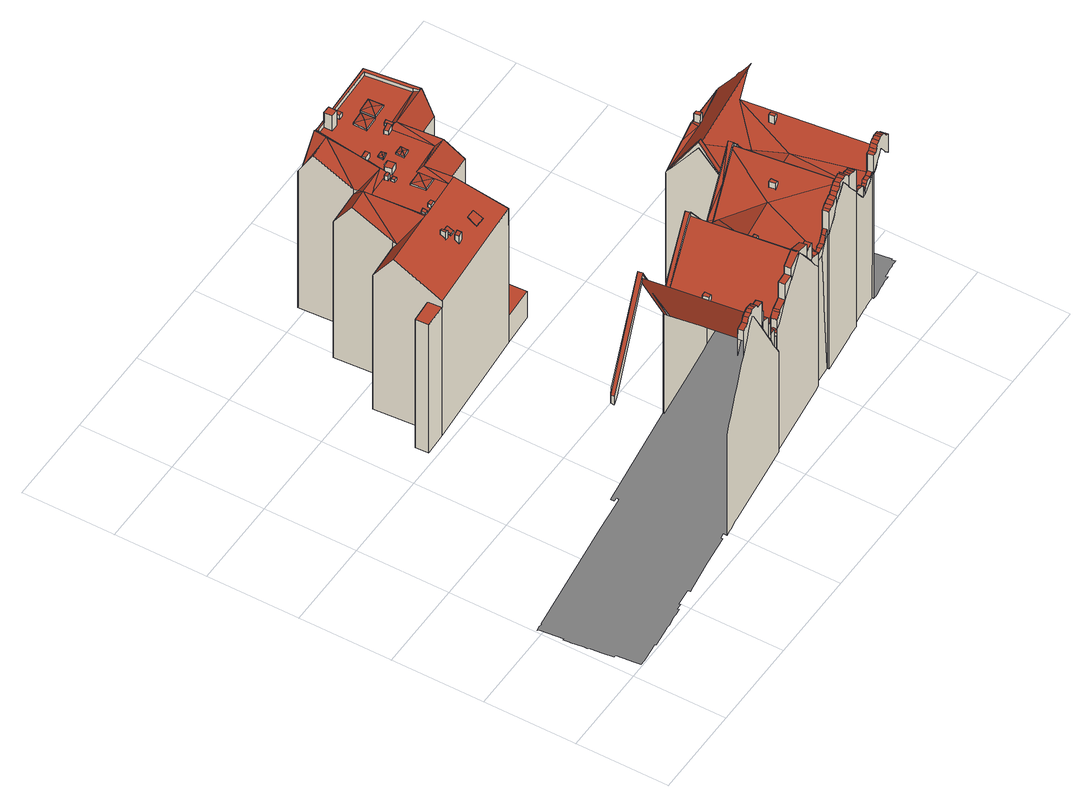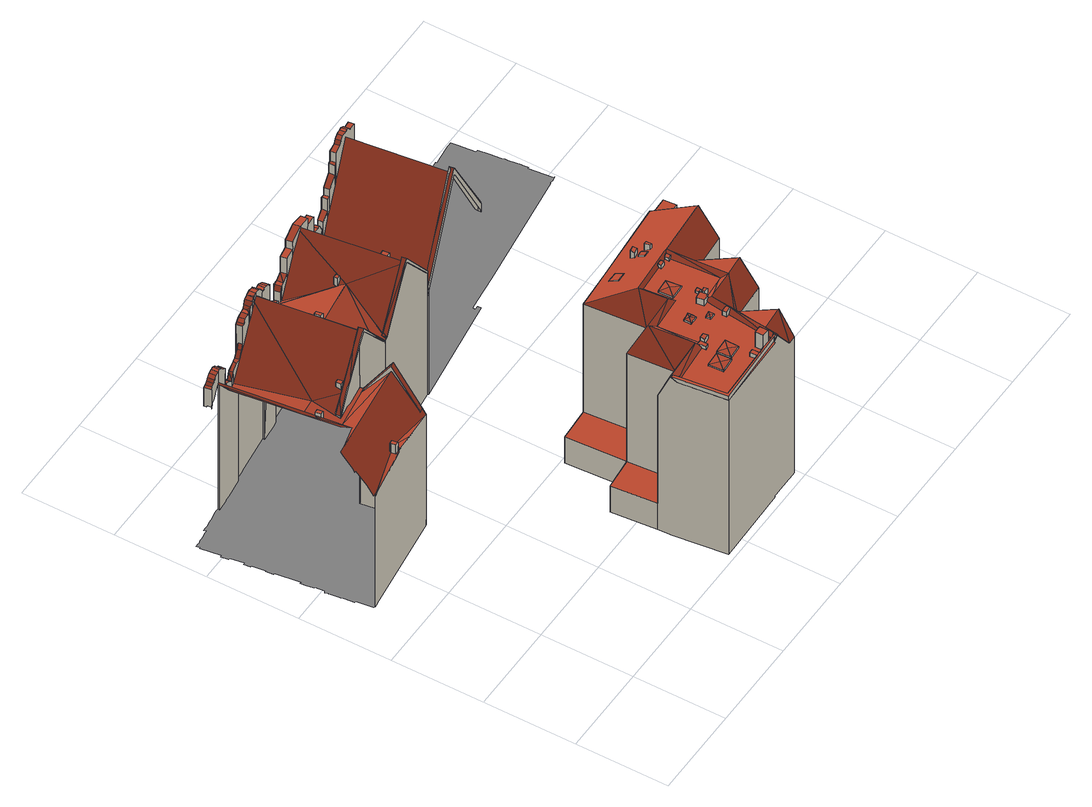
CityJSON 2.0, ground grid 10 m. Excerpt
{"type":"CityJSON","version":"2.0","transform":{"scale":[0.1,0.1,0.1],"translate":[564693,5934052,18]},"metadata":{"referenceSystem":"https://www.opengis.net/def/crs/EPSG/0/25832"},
"CityObjects":{
"building1":{"type":"Building","attributes":{"Grundfläche 2D":"909.656915","Grundhöhe NN":"18.514"},"children":["building1-1","building1-2","building1-3","building1-4","building1-5","building1-6","building1-7","building1-8","building1-9","building1-10","building1-11","building1-12","building1-13","building1-14","building1-15","building1-16","building1-17","building1-18","building1-19","building1-20","building1-21","building1-22","building1-23","building1-24","building1-25","building1-26","building1-27","building1-28","building1-29"],"geometry":[{"type":"MultiSurface","lod":"3","boundaries":[[[0,1,2,3,4,5,6,7,8,9,10,11,12,13,14,15,16,17,18,19,20,21,22,23]],[[24,25,26,27,28,29,30,12,11,10,9,8,7,6,5,31,32,33,34]],[[4,31,5]],[[31,4,3,35]],[[36,37,38]],[[32,31,36,38,39,40,41,42,24,34,33]],[[40,43,41]],[[24,42,41,43,44,25]],[[45,27,26]],[[25,44,43,46,47,26]],[[45,26,48,49]],[[50,51,52,53,54,55,46,43,40,39,38,37,56]],[[57,58,59,60,61,62,63,52,51,50,56,37,36,31,35,64,65]],[[66,67,68,69,70,71,72,73,74,75,76,77,78,79,80,81,82,83,84,85,86,87,88,89,90,91,92,93,94,95,96,97,98,99,100,101,102,103,49,48,104,105,106,107,108,109,110,111,112,113,114,115,116,117,118,119,120,121,122,123,124,125,126,127,128,129,130,131,132,133,134,135,136,137,138,139,140,141,142,143,144,145,146,147,148,149,150,151,152,153,154,155,156,157,158,159,160,161,162,163,164,165,166,167,168,169,170,171,172,173,174,175,176,177,178,58,57,65,64,35,3,2,1,0,23,22,179,180,181,182,183,184,185,186]],[[187,55,54,53,52,188,189]],[[104,48,26,47,46,55,190,191,192,106,105]],[[193,194,195,189,188,52,63,62,61,60,59,196]],[[197,195,194]],[[196,197,194,193]],[[55,187,189,198,190]],[[178,196,59,58]],[[197,199,200,201,189,195]],[[176,199,197,196,178,177]],[[189,198,191,190,198]],[[198,189,202,191]],[[199,176,203,204]],[[202,189,201]],[[205,203,176,175]],[[192,206,106]],[[192,191,202,207]],[[206,192,207]],[[207,202,207,206]],[[208,203,205,209,210]],[[211,201,200,199,204,203,208,212]],[[206,207,202,201,213,214]],[[173,172,171,215,216,217,218,219,220,221,212,208,210,209,205,175,174]],[[213,201,211,212,222,223,214,213,214]],[[106,206,214,224,225,108,107]],[[218,217,216,215,226,219]],[[219,226,227,228,229,230,231,212,221,220]],[[214,223,222,212,231,230,232,233,224]],[[108,225,234]],[[226,215,171,170]],[[235,236,234]],[[109,108,234,236,237,238,239,240,111,110]],[[241,242,235,234]],[[243,244,245,225,224,233]],[[168,167,166,165,164,246,247,248,249,250,251,228,227,226,170,169]],[[230,252,242,241,234,225,245,244,243,253]],[[230,229,228,251,250,249,248,254,252]],[[230,253,243,233,232]],[[255,252,254,248,247,246]],[[256,246,164,163]],[[240,257,258]],[[246,256,259,260,261,262,263,264,265,252,255]],[[258,257,266]],[[242,252,265]],[[267,235,242,265]],[[268,257,268,269]],[[270,266,271]],[[272,270,271,266,257,268,269]],[[257,268,269,272,269,268]],[[273,274,275,276,277,278,279,280,281,269,268,257,240,239,238,237,236,235,267]],[[112,111,240,258,266,270,272,282,283,114,113]],[[283,282,272,269,268,269,281]]],"semantics":{"surfaces":[{"type":"WallSurface"},{"type":"RoofSurface"},{"type":"GroundSurface"}],"values":[0,1,1,0,1,0,1,0,1,0,0,1,0,2,1,0,1,1,1,1,0,1,0,1,1,0,1,0,0,1,1,1,1,1,1,0,1,0,1,1,1,0,0,1,0,1,0,0,1,1,1,1,0,1,1,1,1,1,1,1,1,1,1,0,1]}}]},
"building1-1":{"type":"BuildingInstallation","parents":["building1"],"geometry":[{"type":"MultiSurface","lod":"3","boundaries":[[[284,285,286,287]],[[285,288,289,286]],[[288,290,291,289]],[[290,292,293,291]],[[292,294,295,293]],[[294,296,297,295]],[[296,298,299,297]],[[299,298,300,301,302]],[[303,300,298,296,294,292,290,288,285,284,304,15,14,13,12,11,10]],[[303,305,306,302,301,300]],[[287,286,289,291,293,295,297,299,302,306,307,30,308,309]],[[309,304,284,287]]],"semantics":{"surfaces":[{"type":"RoofSurface"},{"type":"WallSurface"}],"values":[0,0,0,0,0,0,0,0,1,1,1,1]}}]},
"building1-2":{"type":"BuildingInstallation","parents":["building1"],"geometry":[{"type":"MultiSurface","lod":"3","boundaries":[[[310,311,312,313,314]],[[42,44,47,315,316,314,313]],[[317,318,312,311]],[[313,312,318,319,29,24,25,44,42]],[[26,45,315,47,44,25]],[[314,316,315,45,27,28,320,317,311,310]]],"semantics":{"surfaces":[{"type":"RoofSurface"},{"type":"WallSurface"}],"values":[0,0,1,1,1,1]}}]},
"building1-3":{"type":"BuildingInstallation","parents":["building1"],"geometry":[{"type":"MultiSurface","lod":"3","boundaries":[[[305,303,321,322,306]],[[9,323,321,303,10]],[[323,324,322,321]],[[307,306,322,324,325]]],"semantics":{"surfaces":[{"type":"RoofSurface"},{"type":"WallSurface"}],"values":[0,1,1,1]}}]},
"building1-4":{"type":"BuildingInstallation","parents":["building1"],"geometry":[{"type":"MultiSurface","lod":"3","boundaries":[[[326,327,324,323]],[[8,328,326,323,9]],[[328,329,327,326]],[[325,324,327,329,330]]],"semantics":{"surfaces":[{"type":"RoofSurface"},{"type":"WallSurface"}],"values":[0,1,1,1]}}]},
"building1-5":{"type":"BuildingInstallation","parents":["building1"],"geometry":[{"type":"MultiSurface","lod":"3","boundaries":[[[331,329,328,332,333,334]],[[7,335,332,328,8]],[[335,336,337,334,333,332]],[[338,330,329,331,334,337,339]]],"semantics":{"surfaces":[{"type":"RoofSurface"},{"type":"WallSurface"}],"values":[0,1,1,1]}}]},
"building1-6":{"type":"BuildingInstallation","parents":["building1"],"geometry":[{"type":"MultiSurface","lod":"3","boundaries":[[[337,336,335,340,341,342]],[[6,343,340,335,7]],[[343,344,345,342,341,340]],[[339,337,342,345,346]]],"semantics":{"surfaces":[{"type":"RoofSurface"},{"type":"WallSurface"}],"values":[0,1,1,1]}}]},
"building1-7":{"type":"BuildingInstallation","parents":["building1"],"geometry":[{"type":"MultiSurface","lod":"3","boundaries":[[[343,347,348,349,345,344]],[[6,5,347,343]],[[5,350,348,347]],[[351,352,349,348,350]],[[352,346,345,349]]],"semantics":{"surfaces":[{"type":"RoofSurface"},{"type":"WallSurface"}],"values":[0,1,1,1,1]}}]},
"building1-8":{"type":"BuildingInstallation","parents":["building1"],"geometry":[{"type":"MultiSurface","lod":"3","boundaries":[[[353,354,355,356,357]],[[354,353,358,359]],[[360,361,362,359,358,363]],[[363,358,353,357,356,364,365]],[[37,362,361,360,363,365,366,367]],[[359,362,37,56,50,355,354]]],"semantics":{"surfaces":[{"type":"RoofSurface"},{"type":"WallSurface"}],"values":[0,0,0,1,1,1]}}]},
"building1-9":{"type":"BuildingInstallation","parents":["building1"],"geometry":[{"type":"MultiSurface","lod":"3","boundaries":[[[368,369,370,371,372]],[[373,374,368,372]],[[370,369,368,374,375,376]],[[376,377,371,370]],[[373,372,371,377]]],"semantics":{"surfaces":[{"type":"RoofSurface"},{"type":"WallSurface"}],"values":[0,1,1,1,1]}}]},
"building1-10":{"type":"BuildingInstallation","parents":["building1"],"geometry":[{"type":"MultiSurface","lod":"3","boundaries":[[[378,379,380,381]],[[364,356,381,380,382]],[[356,355,378,381]],[[51,379,378,355,50]]],"semantics":{"surfaces":[{"type":"RoofSurface"},{"type":"WallSurface"}],"values":[0,1,1,1]}}]},
"building1-11":{"type":"BuildingInstallation","parents":["building1"],"geometry":[{"type":"MultiSurface","lod":"3","boundaries":[[[383,384,385,386]],[[384,387,388,385]],[[379,51,52,63,389,387,384,383]],[[389,390,388,387]],[[391,188,53,385,388,390]],[[382,380,386,385,53,392]],[[380,379,383,386]]],"semantics":{"surfaces":[{"type":"RoofSurface"},{"type":"WallSurface"}],"values":[0,0,1,1,1,1,1]}}]},
"building1-12":{"type":"BuildingInstallation","parents":["building1"],"geometry":[{"type":"MultiSurface","lod":"3","boundaries":[[[393,394,395,396,397,398]],[[399,400,394,393]],[[401,394,400]],[[401,400,402,403]],[[403,404,401]],[[404,403,191]],[[396,395,46,43]],[[54,393,398,397,396,43,405]],[[54,187,198,400,399,393]],[[198,402,400]],[[191,190,55,46,395,394,401,404]]],"semantics":{"surfaces":[{"type":"RoofSurface"},{"type":"WallSurface"}],"values":[0,0,0,0,0,1,1,1,1,1,1]}}]},
"building1-13":{"type":"BuildingInstallation","parents":["building1"],"geometry":[{"type":"MultiSurface","lod":"3","boundaries":[[[406,407,390,389]],[[62,408,406,389,63]],[[408,409,407,406]],[[391,390,407,409,410]]],"semantics":{"surfaces":[{"type":"RoofSurface"},{"type":"WallSurface"}],"values":[0,1,1,1]}}]},
"building1-14":{"type":"BuildingInstallation","parents":["building1"],"geometry":[{"type":"MultiSurface","lod":"3","boundaries":[[[411,412,413,414]],[[415,416,413,412]],[[415,412,411,417,195]],[[414,413,416,418]],[[411,414,418,194,417]]],"semantics":{"surfaces":[{"type":"RoofSurface"},{"type":"WallSurface"}],"values":[0,1,1,1,1]}}]},
"building1-15":{"type":"BuildingInstallation","parents":["building1"],"geometry":[{"type":"MultiSurface","lod":"3","boundaries":[[[419,420,421]],[[422,420,419,423,424]],[[425,409,408]],[[425,408,426]],[[419,425,426,423]],[[421,420,427,193]],[[193,428,419,421]],[[419,428,410,409,425]],[[426,408,62,61,60,59,424,423]],[[59,196,427,420,422,424]]],"semantics":{"surfaces":[{"type":"RoofSurface"},{"type":"WallSurface"}],"values":[0,0,0,0,0,1,1,1,1,1]}}]},
"building1-16":{"type":"BuildingInstallation","parents":["building1"],"geometry":[{"type":"MultiSurface","lod":"3","boundaries":[[[429,430,431,432]],[[433,434,431,430]],[[433,435,436,437,438,434]],[[437,439,440,438]],[[430,429,441,442,435,433]],[[435,442,200,436]],[[200,443,444,439,437,436]],[[444,197,440,439]],[[204,203,432,431,434,438,440,197,199]]],"semantics":{"surfaces":[{"type":"RoofSurface"},{"type":"WallSurface"}],"values":[0,0,0,0,1,1,1,1,1]}}]},
"building1-17":{"type":"BuildingInstallation","parents":["building1"],"geometry":[{"type":"MultiSurface","lod":"3","boundaries":[[[445,446,447,448,449,450,451]],[[452,453,454,455]],[[453,456,457,458,454]],[[452,455,451,450,449]],[[452,449,448,205,209,210,208,456,453]],[[455,454,458,457,459,460,461,462,441,429,446,445,451]],[[448,447,446,429,432,203,205]]],"semantics":{"surfaces":[{"type":"RoofSurface"},{"type":"WallSurface"}],"values":[0,0,0,0,1,1,1]}}]},
"building1-18":{"type":"BuildingInstallation","parents":["building1"],"geometry":[{"type":"MultiSurface","lod":"3","boundaries":[[[463,464,465,466]],[[466,465,467,468]],[[463,466,468,469]],[[464,463,469,470]],[[465,464,470,467]]],"semantics":{"surfaces":[{"type":"RoofSurface"},{"type":"WallSurface"}],"values":[0,1,1,1,1]}}]},
"building1-19":{"type":"BuildingInstallation","parents":["building1"],"geometry":[{"type":"MultiSurface","lod":"3","boundaries":[[[457,456,471,472,473]],[[472,471,474,475,476]],[[474,477,478,475]],[[477,479,480,478]],[[479,481,482,480]],[[481,483,484,485,486]],[[486,482,481]],[[483,487,488,484]],[[487,489,490,488]],[[491,488,490]],[[219,489,487,483,481,479,477,474,471,456,208,212,221,220]],[[492,493,485,484,488,491,494,495]],[[493,496,231,482,486,485]],[[482,231,222,480]],[[478,480,222,211,497,498,459,457,473,472,476,475]]],"semantics":{"surfaces":[{"type":"RoofSurface"},{"type":"WallSurface"}],"values":[0,0,0,0,0,0,0,0,0,0,1,1,1,1,1]}}]},
"building1-20":{"type":"BuildingInstallation","parents":["building1"],"geometry":[{"type":"MultiSurface","lod":"3","boundaries":[[[499,500,501,502]],[[503,499,502]],[[504,505,506,503]],[[506,499,503]],[[507,508,509,510,511,506,505]],[[512,513,514,515,516,510,509]],[[517,518,519,515,514]],[[500,499,192]],[[207,502,501]],[[213,504,503,502,207,520]],[[505,504,213,223]],[[223,521,507,505]],[[509,508,507,521,522,523,232,524,525,253,526,519,518,517,514,513,512]],[[526,243,515,519]],[[510,516,515,243,233,224,214,206,499,506,511]],[[206,192,499]]],"semantics":{"surfaces":[{"type":"RoofSurface"},{"type":"WallSurface"}],"values":[0,0,0,0,0,0,0,1,1,1,1,1,1,1,1,1]}}]},
"building1-21":{"type":"BuildingInstallation","parents":["building1"],"geometry":[{"type":"MultiSurface","lod":"3","boundaries":[[[527,528,529,530]],[[489,527,530,531,490]],[[532,529,528,533]],[[534,490,531]],[[491,490,534]],[[535,536,532,533]],[[217,216,215,535,533,528,527,489,219,218]],[[535,215,226,537,538,536]],[[539,540,531,530,529,532,536,538,541]],[[540,542,534,531]],[[542,494,491,534]]],"semantics":{"surfaces":[{"type":"RoofSurface"},{"type":"WallSurface"}],"values":[0,0,0,0,0,0,1,1,1,1,1]}}]},
"building1-22":{"type":"BuildingInstallation","parents":["building1"],"geometry":[{"type":"MultiSurface","lod":"3","boundaries":[[[543,544,545,546,547,238,237]],[[234,241,544,543]],[[237,236,234,543,237,238]],[[546,545,544,241,235]]],"semantics":{"surfaces":[{"type":"RoofSurface"},{"type":"WallSurface"}],"values":[0,0,1,1]}}]},
"building1-23":{"type":"BuildingInstallation","parents":["building1"],"geometry":[{"type":"MultiSurface","lod":"3","boundaries":[[[537,548,549,550,538]],[[549,548,551,552,553]],[[551,554,555,552]],[[554,556,557,555]],[[551,548,537,226,227,228,556,554]],[[555,557,229,558,553,552]],[[558,559,560,550,549,553]],[[550,560,561]],[[561,541,538,550]]],"semantics":{"surfaces":[{"type":"RoofSurface"},{"type":"WallSurface"}],"values":[0,0,0,0,1,1,1,1,1]}}]},
"building1-24":{"type":"BuildingInstallation","parents":["building1"],"geometry":[{"type":"MultiSurface","lod":"3","boundaries":[[[562,563,564,565,566]],[[567,565,564]],[[567,564,563,562,568,569]],[[570,566,565]],[[562,566,570,568]]],"semantics":{"surfaces":[{"type":"RoofSurface"},{"type":"WallSurface"}],"values":[0,1,1,1,1]}}]},
"building1-25":{"type":"BuildingInstallation","parents":["building1"],"geometry":[{"type":"MultiSurface","lod":"3","boundaries":[[[571,557,556]],[[571,556,572]],[[571,572,573]],[[228,251,572,556]],[[574,571,573]],[[574,229,557,571]]],"semantics":{"surfaces":[{"type":"RoofSurface"},{"type":"WallSurface"}],"values":[0,0,0,1,1,1]}}]},
"building1-26":{"type":"BuildingInstallation","parents":["building1"],"geometry":[{"type":"MultiSurface","lod":"3","boundaries":[[[575,576,577,578]],[[575,579,580,576]],[[579,581,582,583,584,580]],[[582,585,586,583]],[[585,587,588,586]],[[573,572,588,587]],[[575,578,255,589]],[[581,579,575,589,254,590,574,573,587,585,582]],[[580,584,583,586,588,572,251,250,249,248,247,246,577,576]]],"semantics":{"surfaces":[{"type":"RoofSurface"},{"type":"WallSurface"}],"values":[0,0,0,0,0,1,1,1,1]}}]},
"building1-27":{"type":"BuildingInstallation","parents":["building1"],"geometry":[{"type":"MultiSurface","lod":"3","boundaries":[[[591,592,593,594]],[[593,592,595,596,597]],[[598,599,597,596,595]],[[598,600,601,599]],[[601,600,602,603,604]],[[602,605,606,607,603]],[[605,608,609,606]],[[608,610,611,609]],[[610,612,613,611]],[[612,614,615,613]],[[598,595,592,591,256,259,260,261,262,263,616,617,618,619,620,614,612,610,608,605,602,600]],[[614,620,621,622,623,615]],[[624,625,626,627,628,264,603,607,606,609,611,613,615,623,629]],[[264,630,631,255,578,594,593,597,599,601,604,603]],[[591,594,578,577,246,256]]],"semantics":{"surfaces":[{"type":"RoofSurface"},{"type":"WallSurface"}],"values":[0,0,0,0,0,0,0,0,0,0,1,1,1,1,1]}}]},
"building1-28":{"type":"BuildingInstallation","parents":["building1"],"geometry":[{"type":"MultiSurface","lod":"3","boundaries":[[[632,633,634,635]],[[635,634,636,637]],[[632,635,637,638]],[[633,632,638,639]],[[634,633,639,636]]],"semantics":{"surfaces":[{"type":"RoofSurface"},{"type":"WallSurface"}],"values":[0,1,1,1,1]}}]},
"building1-29":{"type":"BuildingInstallation","parents":["building1"],"geometry":[{"type":"MultiSurface","lod":"3","boundaries":[[[640,641,642,643,644,645]],[[646,268,643,642,647]],[[648,644,643,268]],[[645,644,648,269]],[[645,269,649,640]],[[647,642,641,640,649,271]]],"semantics":{"surfaces":[{"type":"RoofSurface"},{"type":"WallSurface"}],"values":[0,1,1,1,1,1]}}]},
"building2":{"type":"Building","attributes":{"Grundfläche 2D":"295.112318","Grundhöhe NN":"20.297"},"children":["building2-1","building2-2","building2-3","building2-4","building2-5","building2-6","building2-7","building2-8","building2-9","building2-10","building2-11","building2-12","building2-13","building2-14","building2-15","building2-16","building2-17","building2-18","building2-19","building2-20"],"geometry":[{"type":"Solid","lod":"3","boundaries":[[[[650,651,652]],[[653,651,650]],[[654,655,656,657,658]],[[657,656,655,659,660,661,662,663,664]],[[665,666,667,668,669,670,671,672,673]],[[674,675,676,677,678,679,666,665,673,672]],[[680,681,671]],[[682,683,684,685]],[[652,651,686,687,688,689,690,691,692]],[[664,663,662,693,657]],[[694,653,693]],[[693,695,657]],[[693,653,695]],[[696,697,694,693,662,661,660,659,655,698,699,668,667,666,679,678,677,676,700,701,702,703,704,705]],[[697,653,694]],[[697,651,653]],[[706,688,707,703,702,701]],[[676,675,674,701,700]],[[701,674,682]],[[682,706,701]],[[650,708,695,653]],[[709,695,708]],[[657,695,709]],[[657,709,710,658]],[[711,712,713,671,670]],[[681,714,674,672,671]],[[715,680,713]],[[680,671,713]],[[716,683,682,717]],[[682,674,714]],[[714,717,682]],[[718,719,689,688,685]],[[651,697,696,705,704,703,707,688,687,686]],[[685,688,706,682]],[[720,721,722,723]],[[724,725,720,726]],[[727,728,729,730]],[[714,681,717]],[[685,684,718]],[[721,720,731,732]],[[722,721,732,733]],[[652,724,726,650]],[[650,726,720,708]],[[708,720,723,709]],[[709,723,722,710]],[[734,698,655,654,658,710,722,733,735,736]],[[737,738,739,740,741,742,715,713,712,711,670,669,668,699,698,734,743]],[[744,717,681,680,715,742]],[[716,717,744,745]],[[746,718,684,683,716,745]],[[719,718,746,747]],[[727,690,689,719,747,748,728]],[[652,692,691,690,727,749,750,724]],[[725,724,750,751]],[[720,725,751,731]],[[729,728,748,752]],[[730,729,752,753]],[[727,730,753,749]],[[750,749,753,752,748,747,746,745,744,742,741,740,739,738,737,743,734,736,735,733,732,731,751]]]],"semantics":{"surfaces":[{"type":"RoofSurface"},{"type":"WallSurface"},{"type":"GroundSurface"}],"values":[[0,0,0,0,0,0,0,0,0,0,0,0,0,0,0,0,0,0,0,0,0,0,0,0,0,0,0,0,0,0,0,0,0,0,0,0,0,1,1,1,1,1,1,1,1,1,1,1,1,1,1,1,1,1,1,1,1,1,2]]}}]},
"building2-1":{"type":"BuildingInstallation","parents":["building2"],"geometry":[{"type":"MultiSurface","lod":"3","boundaries":[[[754,755,756,757]],[[757,756,758,759]],[[754,757,759,760]],[[755,754,760,761]],[[756,755,761,758]]],"semantics":{"surfaces":[{"type":"RoofSurface"},{"type":"WallSurface"}],"values":[0,1,1,1,1]}}]},
"building2-2":{"type":"BuildingInstallation","parents":["building2"],"geometry":[{"type":"MultiSurface","lod":"3","boundaries":[[[762,763,764,765]],[[762,765,766,767]],[[768,766,765,764]],[[767,769,763,762]],[[764,763,769,768]]],"semantics":{"surfaces":[{"type":"RoofSurface"},{"type":"WallSurface"}],"values":[0,1,1,1,1]}}]},
"building2-3":{"type":"BuildingInstallation","parents":["building2"],"geometry":[{"type":"MultiSurface","lod":"3","boundaries":[[[770,771,772]],[[770,773,771]],[[770,772,774]],[[770,774,773]],[[775,776,772,771]],[[774,772,776,777]],[[773,774,777,778]],[[778,775,771,773]]],"semantics":{"surfaces":[{"type":"RoofSurface"},{"type":"WallSurface"}],"values":[0,0,0,0,1,1,1,1]}}]},
"building2-4":{"type":"BuildingInstallation","parents":["building2"],"geometry":[{"type":"MultiSurface","lod":"3","boundaries":[[[779,780,781,782,783,784]],[[782,781,785,786]],[[786,677,787,675,779,784,783,782]],[[700,788,780,779,675]],[[781,780,788,785]]],"semantics":{"surfaces":[{"type":"RoofSurface"},{"type":"WallSurface"}],"values":[0,1,1,1,1]}}]},
"building2-5":{"type":"BuildingInstallation","parents":["building2"],"geometry":[{"type":"MultiSurface","lod":"3","boundaries":[[[789,790,791,792]],[[662,793,790,789]],[[791,790,793,794]],[[792,791,794,795]],[[795,662,789,792]]],"semantics":{"surfaces":[{"type":"RoofSurface"},{"type":"WallSurface"}],"values":[0,1,1,1,1]}}]},
"building2-6":{"type":"BuildingInstallation","parents":["building2"],"geometry":[{"type":"MultiSurface","lod":"3","boundaries":[[[796,797,798,799]],[[799,798,800,801]],[[802,803,796,799,801]],[[803,804,797,796]],[[800,798,797,804,805]]],"semantics":{"surfaces":[{"type":"RoofSurface"},{"type":"WallSurface"}],"values":[0,1,1,1,1]}}]},
"building2-7":{"type":"BuildingInstallation","parents":["building2"],"geometry":[{"type":"MultiSurface","lod":"3","boundaries":[[[806,807,808,809,810]],[[811,808,807,806,812,705,813]],[[811,814,809,808]],[[696,815,810,809,814]],[[815,812,806,810]]],"semantics":{"surfaces":[{"type":"RoofSurface"},{"type":"WallSurface"}],"values":[0,1,1,1,1]}}]},
"building2-8":{"type":"BuildingInstallation","parents":["building2"],"geometry":[{"type":"MultiSurface","lod":"3","boundaries":[[[816,817,818,819,820]],[[821,818,817,816,822,823]],[[819,818,821,824]],[[820,819,824,825]],[[816,820,825,822]]],"semantics":{"surfaces":[{"type":"RoofSurface"},{"type":"WallSurface"}],"values":[0,1,1,1,1]}}]},
"building2-9":{"type":"BuildingInstallation","parents":["building2"],"geometry":[{"type":"MultiSurface","lod":"3","boundaries":[[[826,827,828]],[[829,828,827,830]],[[831,832,826]],[[826,832,827]],[[833,834,835,832,831]],[[836,829,830,835,834]],[[827,832,830]],[[830,832,835]],[[837,838,839,831,826,828]],[[839,840,834,833,831]],[[834,840,841,829,836]],[[841,837,828,829]]],"semantics":{"surfaces":[{"type":"RoofSurface"},{"type":"WallSurface"}],"values":[0,0,0,0,0,0,0,0,1,1,1,1]}}]},
"building2-10":{"type":"BuildingInstallation","parents":["building2"],"geometry":[{"type":"MultiSurface","lod":"3","boundaries":[[[842,843,844,845]],[[846,847,844,843]],[[679,846,843,842,848]],[[849,845,844,847,678]],[[849,848,842,845]]],"semantics":{"surfaces":[{"type":"RoofSurface"},{"type":"WallSurface"}],"values":[0,1,1,1,1]}}]},
"building2-11":{"type":"BuildingInstallation","parents":["building2"],"geometry":[{"type":"MultiSurface","lod":"3","boundaries":[[[850,851,852,853,854,855]],[[702,856,855,854,857]],[[851,850,855,856,858,859]],[[859,707,860,853,852,851]],[[704,857,854,853,860]]],"semantics":{"surfaces":[{"type":"RoofSurface"},{"type":"WallSurface"}],"values":[0,1,1,1,1]}}]},
"building2-12":{"type":"BuildingInstallation","parents":["building2"],"geometry":[{"type":"MultiSurface","lod":"3","boundaries":[[[861,862,863,864,865]],[[866,867,868,865,864,863]],[[868,869,861,865]],[[869,870,862,861]],[[870,866,863,862]]],"semantics":{"surfaces":[{"type":"RoofSurface"},{"type":"WallSurface"}],"values":[0,1,1,1,1]}}]},
"building2-13":{"type":"BuildingInstallation","parents":["building2"],"geometry":[{"type":"MultiSurface","lod":"3","boundaries":[[[871,872,873,874,875,876,877,878]],[[879,664,880,874,873,872]],[[880,881,660,882,876,875,874]],[[877,876,882,883]],[[878,877,883,661]],[[871,878,661,663]],[[663,879,872,871]]],"semantics":{"surfaces":[{"type":"RoofSurface"},{"type":"WallSurface"}],"values":[0,1,1,1,1,1,1]}}]},
"building2-14":{"type":"BuildingInstallation","parents":["building2"],"geometry":[{"type":"MultiSurface","lod":"3","boundaries":[[[884,885,886,887,888]],[[889,890,891,885,884,888]],[[891,892,886,885]],[[892,893,887,886]],[[893,889,888,887]]],"semantics":{"surfaces":[{"type":"RoofSurface"},{"type":"WallSurface"}],"values":[0,1,1,1,1]}}]},
"building2-15":{"type":"BuildingInstallation","parents":["building2"],"geometry":[{"type":"MultiSurface","lod":"3","boundaries":[[[894,895,896,897,898,899,900,804,803,901,902,903,904,905,906,907]],[[908,909,898,897]],[[666,910,805,804,900,899,898,909,911,673]],[[902,912,913,903]],[[802,914,901,803]],[[904,903,913,659]],[[659,656,915,906,905,904]],[[906,915,654,907]],[[907,654,655,698,894]],[[698,667,895,894]],[[896,895,667,665]],[[897,896,665,916,908]]],"semantics":{"surfaces":[{"type":"RoofSurface"},{"type":"WallSurface"}],"values":[0,1,1,1,1,1,1,1,1,1,1,1]}}]},
"building2-16":{"type":"BuildingInstallation","parents":["building2"],"geometry":[{"type":"MultiSurface","lod":"3","boundaries":[[[917,918,919]],[[917,920,918]],[[917,919,921]],[[917,921,920]],[[919,918,922,923]],[[921,919,923,924]],[[920,921,924,925]],[[918,920,925,922]]],"semantics":{"surfaces":[{"type":"RoofSurface"},{"type":"WallSurface"}],"values":[0,0,0,0,1,1,1,1]}}]},
"building2-17":{"type":"BuildingInstallation","parents":["building2"],"geometry":[{"type":"MultiSurface","lod":"3","boundaries":[[[926,927,928]],[[928,927,929]],[[930,927,926]],[[929,927,930]],[[931,932,926,928]],[[932,933,930,926]],[[933,934,929,930]],[[928,929,934,931]]],"semantics":{"surfaces":[{"type":"RoofSurface"},{"type":"WallSurface"}],"values":[0,0,0,0,1,1,1,1]}}]},
"building2-18":{"type":"BuildingInstallation","parents":["building2"],"geometry":[{"type":"MultiSurface","lod":"3","boundaries":[[[935,902,901,936]],[[935,936,937,938]],[[914,937,936,901]],[[938,912,902,935]]],"semantics":{"surfaces":[{"type":"RoofSurface"},{"type":"WallSurface"}],"values":[0,1,1,1]}}]},
"building2-19":{"type":"BuildingInstallation","parents":["building2"],"geometry":[{"type":"MultiSurface","lod":"3","boundaries":[[[939,940,941]],[[939,942,940]],[[939,941,943]],[[939,943,942]],[[941,940,944,945]],[[943,941,945,946]],[[946,947,942,943]],[[940,942,947,944]]],"semantics":{"surfaces":[{"type":"RoofSurface"},{"type":"WallSurface"}],"values":[0,0,0,0,1,1,1,1]}}]},
"building2-20":{"type":"BuildingInstallation","parents":["building2"],"geometry":[{"type":"MultiSurface","lod":"3","boundaries":[[[948,949,950,951,952]],[[950,953,954,952,951]],[[954,955,948,952]],[[955,956,949,948]],[[956,953,950,949]]],"semantics":{"surfaces":[{"type":"RoofSurface"},{"type":"WallSurface"}],"values":[0,1,1,1,1]}}]}
},
"vertices":[
[205,22,5],[216,24,5],[219,24,5],[311,36,5],[311,36,140],[305,35,151],[302,35,155],[292,33,175],[288,33,182],[276,31,204],[274,31,208],[265,30,224],[254,29,245],[246,28,231],[243,27,225],[234,26,208],[231,26,202],[219,24,180],[216,24,175],[205,22,155],[202,22,150],[197,21,140],[197,21,5],[202,22,5],[296,147,140],[298,147,138],[297,151,138],[296,151,140],[239,144,245],[240,139,245],[253,35,245],[310,37,140],[310,42,140],[302,106,140],[301,113,140],[310,37,5],[310,37,165],[312,38,168],[310,42,165],[302,106,165],[301,113,165],[296,147,165],[296,147,148],[298,147,167],[298,147,145],[297,152,138],[297,151,167],[297,151,145],[297,151,5],[297,152,5],[329,40,190],[341,41,206],[358,43,227],[357,51,227],[344,152,227],[343,157,227],[316,38,172],[394,48,5],[401,49,5],[401,49,166],[399,48,169],[394,48,175],[386,47,187],[374,45,205],[316,38,5],[386,47,5],[100,11,5],[94,11,5],[94,9,5],[87,8,5],[85,8,5],[82,8,5],[73,6,5],[69,6,5],[68,6,5],[45,3,5],[45,5,5],[38,4,5],[22,2,5],[21,2,5],[17,2,5],[16,8,5],[14,28,5],[12,28,5],[10,39,5],[9,52,5],[8,54,5],[8,55,5],[8,58,5],[6,71,5],[6,73,5],[5,79,5],[7,79,5],[4,105,5],[3,106,5],[8,107,5],[11,106,5],[12,107,5],[142,124,5],[174,128,5],[183,129,5],[183,132,5],[179,132,5],[179,136,5],[343,157,5],[387,163,5],[392,164,5],[439,170,5],[447,171,5],[442,204,5],[438,236,5],[438,237,5],[546,251,5],[548,252,5],[551,252,5],[552,251,5],[554,233,5],[556,233,5],[557,222,5],[558,219,5],[558,218,5],[559,209,5],[559,207,5],[559,205,5],[560,203,5],[558,202,5],[559,192,5],[560,192,5],[561,185,5],[562,178,5],[561,178,5],[560,178,5],[564,151,5],[565,151,5],[566,143,5],[565,143,5],[567,128,5],[568,128,5],[569,121,5],[568,121,5],[567,121,5],[569,106,5],[571,106,5],[572,98,5],[570,98,5],[573,76,5],[572,76,5],[573,72,5],[569,72,5],[568,72,5],[564,71,5],[563,71,5],[559,71,5],[556,70,5],[551,70,5],[552,67,5],[549,67,5],[547,67,5],[545,67,5],[541,66,5],[537,66,5],[527,64,5],[525,64,5],[522,64,5],[522,66,5],[511,65,5],[510,65,5],[508,64,5],[506,64,5],[503,64,5],[482,61,5],[483,59,5],[481,59,5],[472,58,5],[466,57,5],[425,52,5],[425,54,5],[405,52,5],[401,51,5],[197,25,5],[191,24,5],[191,22,5],[158,18,5],[124,13,5],[119,12,5],[119,15,5],[100,13,5],[346,153,225],[359,51,224],[371,109,196],[387,163,168],[388,163,167],[392,164,167],[398,56,168],[375,102,192],[374,102,193],[401,51,166],[405,52,166],[386,158,170],[413,53,166],[413,58,168],[421,116,196],[398,155,172],[425,54,185],[413,53,167],[425,52,185],[392,164,168],[395,159,170],[440,54,208],[427,52,188],[435,53,199],[450,62,225],[454,55,228],[438,165,225],[439,170,228],[483,59,187],[481,59,189],[477,58,195],[472,58,201],[467,57,209],[466,57,211],[459,56,221],[453,62,228],[440,165,228],[447,171,218],[447,171,161],[482,61,187],[485,61,183],[503,64,158],[502,68,158],[489,145,166],[457,63,223],[476,170,179],[474,174,181],[446,174,160],[447,205,201],[442,204,201],[438,232,161],[438,233,160],[438,236,155],[438,237,153],[451,175,160],[498,182,160],[490,177,161],[474,174,161],[469,174,161],[522,66,172],[517,65,166],[511,65,158],[510,65,158],[508,64,158],[506,64,158],[508,147,166],[490,171,162],[511,70,158],[521,71,172],[522,64,172],[495,237,163],[474,242,160],[525,64,176],[527,64,179],[529,65,183],[533,65,187],[537,66,193],[536,73,193],[520,208,193],[495,245,164],[550,218,201],[499,238,163],[503,239,162],[502,246,162],[501,244,162],[546,251,154],[558,219,201],[557,222,196],[556,228,187],[556,231,184],[556,233,180],[554,233,180],[552,244,165],[552,251,155],[546,250,154],[548,252,153],[551,252,153],
[234,26,243],[243,27,244],[242,33,244],[233,32,243],[246,28,249],[245,34,249],[250,28,251],[249,34,251],[254,29,252],[253,35,252],[258,29,251],[258,35,251],[263,30,249],[262,36,249],[265,30,244],[264,36,244],[274,31,243],[274,32,243],[273,37,243],[274,31,230],[234,26,230],[274,32,230],[273,37,230],[273,37,208],[233,32,208],[233,32,230],
[182,137,151],[179,136,145],[179,132,145],[240,139,252],[239,144,252],[297,152,145],[296,151,148],[179,136,134],[179,132,134],[183,132,140],[182,137,140],
[276,31,229],[276,38,229],[276,31,216],[276,38,216],[276,38,204],
[288,33,208],[287,39,208],[288,33,198],[287,39,198],[287,39,182],
[289,39,198],[292,33,198],[291,34,198],[291,39,198],[292,33,182],[291,34,182],[291,39,182],[289,39,178],[291,39,175],
[302,35,178],[302,39,178],[302,41,178],[302,35,167],[302,39,167],[302,41,167],[302,41,155],
[305,35,167],[304,37,167],[304,41,167],[304,37,151],[304,40,151],[304,41,151],
[318,46,187],[319,39,187],[329,40,191],[328,47,191],[326,47,190],[315,45,187],[316,38,187],[312,42,180],[312,41,180],[312,38,180],[311,45,180],[328,47,190],[311,45,168],[312,42,168],[312,41,168],
[303,114,179],[304,109,179],[304,107,179],[308,107,179],[308,114,179],[308,114,175],[303,114,169],[304,109,169],[304,107,169],[308,107,174],
[329,40,212],[341,41,212],[340,48,212],[328,47,212],[340,48,206],
[341,41,222],[358,43,228],[357,51,228],[340,48,222],[374,45,222],[373,52,222],[374,45,212],[373,52,212],[373,52,204],[352,50,221],
[344,152,232],[343,157,232],[297,151,170],[298,147,170],[338,152,224],[339,152,226],[346,153,230],[386,158,173],[387,163,170],[388,158,170],[388,159,170],[388,163,170],[338,152,220],
[386,47,212],[385,54,212],[386,47,191],[385,54,191],[385,54,187],
[375,102,203],[371,102,203],[371,98,203],[375,98,203],[371,102,197],[371,98,198],[375,102,193],[375,98,193],
[398,56,187],[400,56,181],[398,56,186],[401,51,181],[399,48,187],[401,49,181],[393,55,187],[394,48,187],[400,56,168],[398,56,169],
[424,59,191],[422,59,185],[422,54,185],[425,54,191],[417,58,178],[418,53,178],[414,58,177],[413,58,177],[412,57,177],[413,53,177],[404,56,173],[405,52,173],[424,59,185],[414,58,169],[412,57,168],[404,56,168],
[425,59,215],[424,59,215],[425,54,215],[425,52,215],[427,52,217],[427,54,217],[426,59,217],[431,52,219],[435,53,221],[434,60,221],[430,60,219],[440,54,221],[440,61,221],[438,61,221],[440,61,209],[434,60,200],[430,60,194],[425,59,186],
[430,113,215],[433,113,215],[433,120,215],[429,120,215],[433,120,212],[429,120,207],[430,113,206],[433,113,211],
[443,54,225],[442,61,225],[440,61,223],[446,54,229],[445,61,229],[443,61,227],[449,55,231],[448,62,231],[454,55,232],[453,62,232],[459,56,231],[457,63,232],[463,56,229],[462,64,229],[461,63,229],[458,63,231],[466,57,225],[465,64,225],[467,57,221],[467,61,221],[466,64,221],[462,64,216],[461,63,216],[466,64,209],[465,64,211],[458,63,221],[443,61,214],[442,61,212],
[392,164,170],[393,160,169],[394,159,170],[395,159,172],[416,162,200],[438,165,229],[440,165,232],[439,170,232],[447,166,222],[448,166,222],[452,167,215],[469,174,191],[447,171,222],[472,169,188],[478,170,181],[480,170,178],[490,177,164],[474,174,186],[489,171,166],[490,171,165],[490,172,164],[416,162,197],[447,166,218],[448,166,218],[472,169,184],[478,170,176],[489,171,162],[490,172,162],
[472,58,221],[477,58,219],[476,65,219],[471,65,221],[469,64,221],[480,66,217],[481,59,217],[468,64,221],[483,59,215],[482,66,215],[482,61,191],[482,66,191],[480,66,189],[469,64,205],[482,66,187],[468,64,207],
[442,204,208],[447,205,208],[443,233,161],[443,234,159],[439,233,160],
[485,61,185],[484,66,185],[483,66,189],[490,62,178],[489,67,178],[485,66,184],[494,63,177],[494,67,177],[503,64,173],[502,68,173],[485,66,182],[484,66,183],[483,66,185],[483,66,186],
[475,168,188],[474,168,188],[470,167,188],[471,162,188],[475,162,188],[470,167,187],[475,168,181],[474,168,183],[475,162,182],
[505,69,165],[506,64,163],[505,69,163],[505,69,158],
[517,70,172],[517,65,172],[522,66,174],[521,71,174],[512,70,171],[513,65,171],[511,70,170],[510,69,169],[510,65,169],[511,65,169],[508,69,166],[508,64,166],[505,69,164],[506,64,164],[517,70,166],[510,69,158],
[522,64,197],[525,64,198],[524,71,198],[521,71,197],[527,64,201],[526,67,201],[526,71,201],[529,65,204],[529,72,204],[533,65,206],[532,72,206],[537,66,207],[536,73,207],[534,72,206],[541,66,206],[540,73,206],[538,73,206],[545,67,204],[544,74,204],[547,67,201],[546,74,201],[549,67,198],[548,74,198],[552,67,197],[551,75,197],[541,66,187],[545,67,181],[547,67,178],[549,67,176],[552,67,172],[551,70,172],[551,70,174],[551,75,174],[548,74,176],[546,74,178],[544,74,182],[540,73,187],[538,73,190],[551,75,172],[534,72,191],[526,71,179],
[517,175,194],[518,169,194],[522,169,194],[521,175,194],[522,169,189],[521,175,190],[517,175,184],[518,169,183],
[502,244,174],[501,244,174],[498,244,174],[499,238,174],[503,238,174],[503,239,174],[499,241,163],[498,244,163],[503,238,163],[502,244,162],
[278,376,203],[265,359,235],[283,311,203],[262,390,235],[344,444,234],[343,450,230],[340,449,231],[296,440,235],[344,443,235],[340,450,230],[294,446,230],[290,446,230],[289,446,230],[290,445,231],[294,442,233],[251,498,230],[251,496,230],[252,498,230],[252,499,230],[249,499,233],[247,499,235],[245,485,235],[241,444,235],[251,496,231],[238,422,235],[240,419,233],[242,416,230],[242,420,230],[245,440,230],[245,445,230],[219,483,235],[222,441,211],[205,420,235],[183,418,235],[186,376,211],[186,372,208],[224,356,235],[213,355,235],[209,355,235],[147,351,235],[151,301,203],[178,303,203],[240,308,203],[293,397,230],[256,394,230],[300,392,235],[229,359,230],[259,361,230],[337,502,230],[253,500,230],[240,416,230],[210,414,230],[214,362,230],[215,358,230],[217,358,230],[224,359,230],[209,362,235],[214,357,231],[315,378,203],[311,428,203],[345,430,203],[247,499,234],[228,499,207],[226,499,205],[222,436,212],[218,499,206],[182,438,205],[222,441,205],[186,376,202],[146,373,202],[315,378,58],[349,381,58],[345,430,58],[311,428,58],[283,311,58],[319,313,58],[278,376,58],[151,301,195],[150,316,195],[125,314,195],[126,300,195],[315,378,23],[349,381,23],[345,430,23],[337,502,23],[344,443,23],[344,444,23],[252,499,23],[249,499,23],[247,499,23],[228,499,23],[226,499,23],[218,499,23],[253,500,23],[222,441,23],[182,438,23],[186,376,23],[146,373,23],[150,316,23],[151,301,23],[283,311,23],[319,313,23],[125,314,23],[126,300,23],
[213,321,223],[219,322,223],[219,327,223],[213,326,223],[219,327,216],[213,326,216],[213,321,213],[219,322,213],
[253,320,212],[252,330,218],[242,330,218],[242,320,212],[242,320,211],[253,320,211],[242,330,217],[252,330,217],
[302,471,233],[293,478,232],[294,462,232],[309,479,232],[310,463,232],[293,478,230],[294,462,230],[310,463,230],[309,479,230],
[240,419,238],[241,411,238],[249,412,238],[248,420,238],[242,420,238],[242,419,238],[249,412,230],[248,420,230],[242,419,231],[241,411,230],
[289,446,237],[281,445,235],[282,440,235],[289,441,237],[281,445,230],[282,440,230],[289,441,230],
[267,496,250],[259,496,250],[259,487,250],[267,487,250],[259,487,230],[267,487,230],[267,496,230],[267,496,235],[259,496,235],[259,496,230],
[224,362,235],[224,359,235],[224,358,235],[229,358,235],[229,362,235],[224,358,232],[224,362,230],[224,358,231],[229,358,232],[229,362,230],
[206,337,229],[206,336,229],[206,331,229],[209,331,229],[208,337,229],[206,331,219],[206,337,223],[206,336,223],[209,331,219],[208,337,223],
[265,417,232],[269,418,233],[265,422,232],[274,422,232],[270,418,233],[265,413,232],[269,417,233],[270,414,232],[274,414,232],[270,417,233],[274,418,232],[265,422,230],[265,417,230],[265,413,230],[274,414,230],[274,422,230],
[249,445,236],[241,444,236],[242,440,236],[249,440,236],[241,444,234],[242,440,233],[249,445,230],[249,440,230],
[213,359,234],[213,357,234],[214,357,234],[217,358,234],[217,363,234],[213,362,234],[213,362,232],[217,363,230],[213,359,232],[213,357,232],[217,358,231],
[233,410,236],[237,411,236],[237,414,236],[233,414,236],[232,414,236],[237,414,230],[233,414,230],[232,414,230],[233,410,230],[237,411,230],
[290,445,234],[290,442,234],[294,442,234],[295,442,234],[294,446,234],[294,451,234],[290,450,234],[290,446,234],[290,442,231],[295,442,233],[294,446,231],[294,451,230],[290,450,230],
[237,408,233],[234,408,233],[234,404,233],[238,404,233],[238,408,233],[238,408,230],[237,408,230],[234,408,230],[234,404,230],[238,404,230],
[337,502,235],[252,498,235],[251,498,235],[248,498,235],[248,495,235],[251,496,235],[252,496,235],[275,497,235],[279,497,235],[334,499,235],[340,450,235],[340,449,235],[341,444,235],[344,444,235],[248,498,234],[248,495,234],[252,496,230],[248,495,233],[279,497,230],[334,499,230],[275,497,230],[341,444,234],[248,498,233],
[256,431,232],[253,434,232],[253,428,232],[259,434,232],[260,429,232],[253,434,230],[253,428,230],[260,429,230],[259,434,230],
[241,374,232],[247,382,233],[239,390,232],[255,391,232],[256,375,232],[239,390,230],[241,374,230],[256,375,230],[255,391,230],
[280,489,235],[275,489,235],[275,489,230],[280,489,230],
[284,468,233],[276,475,232],[276,460,232],[291,476,232],[292,461,232],[276,475,230],[276,460,230],[292,461,230],[291,476,230],
[218,330,221],[218,337,224],[212,337,224],[213,331,222],[213,330,221],[212,337,223],[213,330,219],[218,330,219],[218,337,223]
]}
